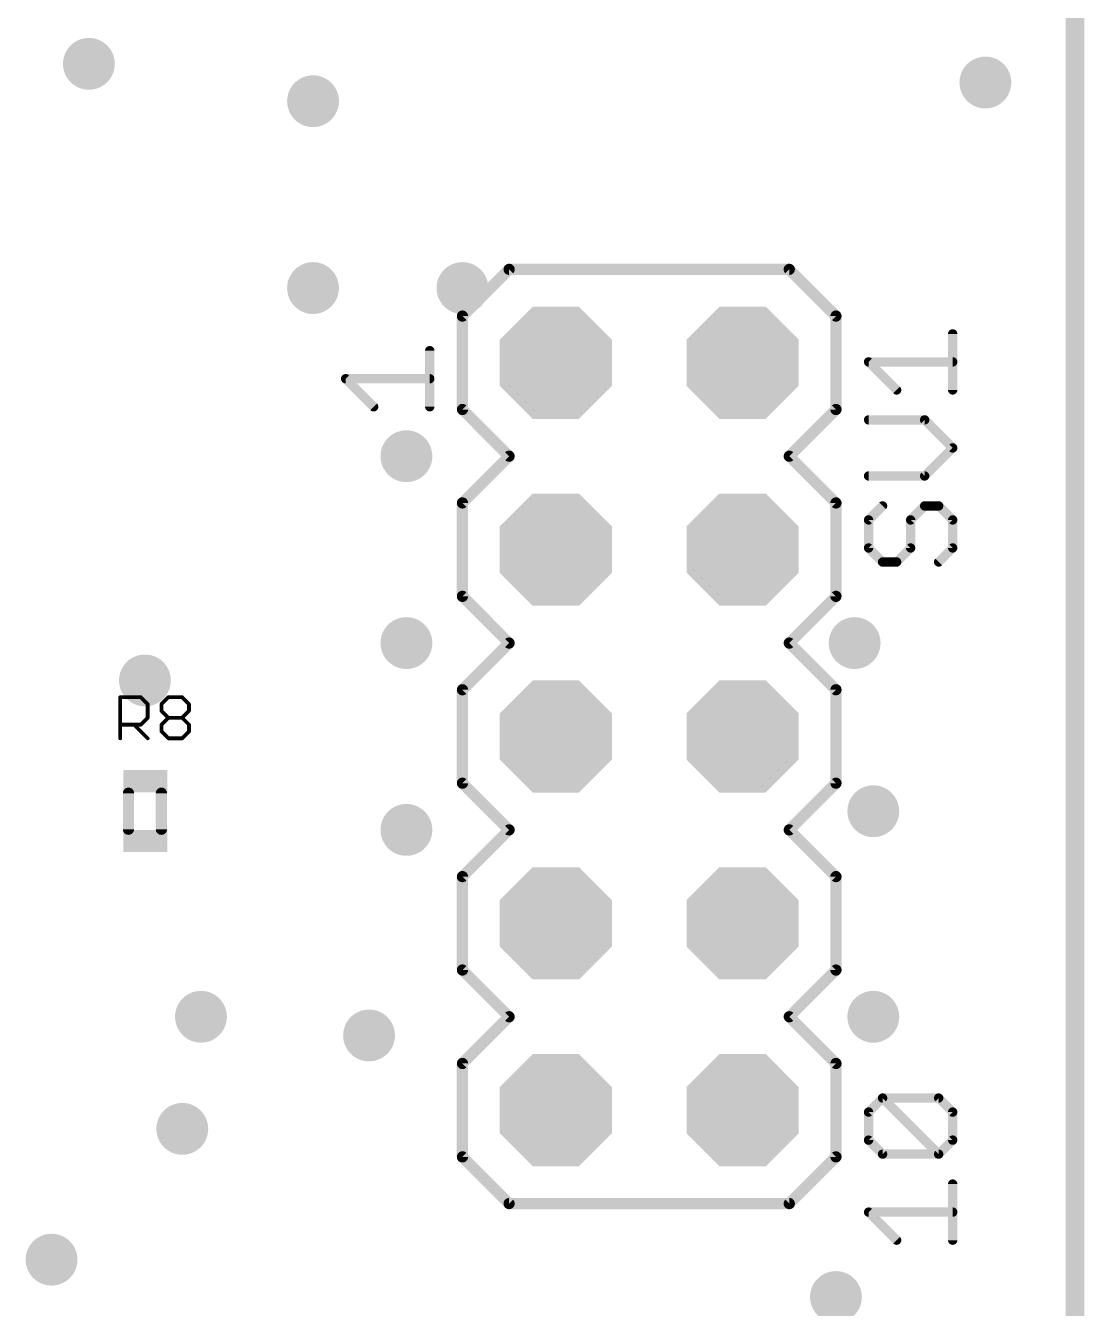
# Model space of a CAD drawing. Extents: x -2.4 to 65.5, y -2.3 to 59.9.
# Drawn here: x 50.57 to 64.97, y 24.99 to 42.43 of the extents above; entities that cross this region are included whole.
import ezdxf

# ---------------------------------------------------------------- set-up
doc = ezdxf.new("R2010")
doc.units = 0
for name, color, linetype in [('17', 94, 'CONTINUOUS'), ('18', 94, 'CONTINUOUS'), ('20', 178, 'CONTINUOUS'), ('21', 251, 'CONTINUOUS'), ('25', 251, 'CONTINUOUS'), ('51', 251, 'CONTINUOUS')]:
    doc.layers.add(name, color=color, linetype=linetype)

# ---------------------------------------------------------------- blocks, each defined once
blk = doc.blocks.new('RECT')
blk.add_solid([(-0.5, -0.5), (0.5, -0.5), (-0.5, 0.5), (0.5, 0.5)])
blk = doc.blocks.new('OCTAGONP')
at = {"const_width": 0.5}
blk.add_lwpolyline([(-0.25, -0.1036), (-0.25, 0.1036), (-0.1036, 0.25), (0.1036, 0.25), (0.25, 0.1036), (0.25, -0.1036), (0.1036, -0.25), (-0.1036, -0.25), (-0.25, -0.1036), (-0.25, 0.1036)], dxfattribs=at)
blk = doc.blocks.new('ROUNDV')
at = {"const_width": 0.5}
blk.add_lwpolyline([(0, -0.25, 1), (0, 0.25, 1), (0, -0.25)], format="xyb", dxfattribs=at)

msp = doc.modelspace()

# ---------------------------------------------------------------- linework, layer by layer
at = {"layer": '20', "const_width": 0.254}
msp.add_lwpolyline([(64.8462, 51.6128), (64.8462, 8.3058)], dxfattribs=at)
at = {"layer": '21'}
for points, const_width in [([(57.15, 39.116), (56.515, 38.481)], 0.1524), ([(60.96, 39.116), (57.15, 39.116)], 0.1524), ([(61.595, 38.481), (60.96, 39.116)], 0.1524), ([(56.515, 37.211), (56.515, 38.481)], 0.1524), ([(61.595, 38.481), (61.595, 37.211)], 0.1524), ([(56.0705, 37.2481), (56.0705, 38.0108)], 0.127), ([(55.3079, 37.2481), (54.9265, 37.6294)], 0.127), ([(54.9265, 37.6294), (56.0705, 37.6294)], 0.127), ([(57.15, 36.576), (56.515, 37.211)], 0.1524), ([(61.595, 37.211), (60.96, 36.576)], 0.1524), ([(56.515, 35.941), (57.15, 36.576)], 0.1524), ([(60.96, 36.576), (61.595, 35.941)], 0.1524), ([(56.515, 34.671), (56.515, 35.941)], 0.1524), ([(61.595, 35.941), (61.595, 34.671)], 0.1524), ([(57.15, 34.036), (56.515, 34.671)], 0.1524), ([(61.595, 34.671), (60.96, 34.036)], 0.1524), ([(56.515, 33.401), (57.15, 34.036)], 0.1524), ([(60.96, 34.036), (61.595, 33.401)], 0.1524), ([(56.515, 32.131), (56.515, 33.401)], 0.1524), ([(61.595, 33.401), (61.595, 32.131)], 0.1524), ([(57.15, 31.496), (56.515, 32.131)], 0.1524), ([(61.595, 32.131), (60.96, 31.496)], 0.1524), ([(57.15, 31.496), (56.515, 30.861)], 0.1524), ([(61.595, 30.861), (60.96, 31.496)], 0.1524), ([(56.515, 29.591), (56.515, 30.861)], 0.1524), ([(61.595, 30.861), (61.595, 29.591)], 0.1524), ([(57.15, 28.956), (56.515, 29.591)], 0.1524), ([(61.595, 29.591), (60.96, 28.956)], 0.1524), ([(56.515, 28.321), (57.15, 28.956)], 0.1524), ([(60.96, 28.956), (61.595, 28.321)], 0.1524), ([(56.515, 27.051), (56.515, 28.321)], 0.1524), ([(61.595, 28.321), (61.595, 27.051)], 0.1524), ([(62.0385, 27.6601), (62.2292, 27.8508)], 0.127), ([(62.2292, 27.8508), (62.9918, 27.8508)], 0.127), ([(62.9918, 27.0881), (62.2292, 27.8508)], 0.127), ([(62.9918, 27.8508), (63.1825, 27.6601)], 0.127), ([(62.0385, 27.2788), (62.0385, 27.6601)], 0.127), ([(63.1825, 27.6601), (63.1825, 27.2788)], 0.127), ([(62.2292, 27.0881), (62.0385, 27.2788)], 0.127), ([(63.1825, 27.2788), (62.9918, 27.0881)], 0.127), ([(57.15, 26.416), (56.515, 27.051)], 0.1524), ([(61.595, 27.051), (60.96, 26.416)], 0.1524), ([(62.9918, 27.0881), (62.2292, 27.0881)], 0.127), ([(63.1825, 25.9187), (63.1825, 26.6814)], 0.127), ([(60.96, 26.416), (57.15, 26.416)], 0.1524), ([(62.4199, 25.9187), (62.0385, 26.3)], 0.127), ([(62.0385, 26.3), (63.1825, 26.3)], 0.127)]:
    msp.add_lwpolyline(points, dxfattribs=dict(at, const_width=const_width))
for points, const_width in [([(57.15, 39.1541, 1), (57.15, 39.0779)], 0.0762), ([(57.1769, 39.0891, 1), (57.1231, 39.1429)], 0.0762), ([(60.9869, 39.1429, 1), (60.9331, 39.0891)], 0.0762), ([(60.96, 39.0779, 1), (60.96, 39.1541)], 0.0762), ([(56.5531, 38.481, 1), (56.4769, 38.481)], 0.0762), ([(56.4881, 38.5079, 1), (56.5419, 38.4541)], 0.0762), ([(61.6331, 38.481, 1), (61.5569, 38.481)], 0.0762), ([(61.5681, 38.4541, 1), (61.6219, 38.5079)], 0.0762), ([(56.1023, 38.0108, 1), (56.0388, 38.0108)], 0.0635), ([(54.9265, 37.6612, 1), (54.9265, 37.5977)], 0.0635), ([(54.949, 37.6519, 1), (54.9041, 37.607)], 0.0635), ([(56.0705, 37.5977, 1), (56.0705, 37.6612)], 0.0635), ([(55.2854, 37.2257, 1), (55.3303, 37.2706)], 0.0635), ([(56.0388, 37.2481, 1), (56.1023, 37.2481)], 0.0635), ([(56.4769, 37.211, 1), (56.5531, 37.211)], 0.0762), ([(56.5419, 37.2379, 1), (56.4881, 37.1841)], 0.0762), ([(61.5569, 37.211, 1), (61.6331, 37.211)], 0.0762), ([(61.6219, 37.1841, 1), (61.5681, 37.2379)], 0.0762), ([(57.1769, 36.5491, 1), (57.1231, 36.6029)], 0.0762), ([(57.1231, 36.5491, 1), (57.1769, 36.6029)], 0.0762), ([(60.9869, 36.6029, 1), (60.9331, 36.5491)], 0.0762), ([(60.9331, 36.6029, 1), (60.9869, 36.5491)], 0.0762), ([(56.5531, 35.941, 1), (56.4769, 35.941)], 0.0762), ([(56.4881, 35.9679, 1), (56.5419, 35.9141)], 0.0762), ([(61.6331, 35.941, 1), (61.5569, 35.941)], 0.0762), ([(61.5681, 35.9141, 1), (61.6219, 35.9679)], 0.0762), ([(56.4769, 34.671, 1), (56.5531, 34.671)], 0.0762), ([(56.5419, 34.6979, 1), (56.4881, 34.6441)], 0.0762), ([(61.5569, 34.671, 1), (61.6331, 34.671)], 0.0762), ([(61.6219, 34.6441, 1), (61.5681, 34.6979)], 0.0762), ([(57.1769, 34.0091, 1), (57.1231, 34.0629)], 0.0762), ([(57.1231, 34.0091, 1), (57.1769, 34.0629)], 0.0762), ([(60.9869, 34.0629, 1), (60.9331, 34.0091)], 0.0762), ([(60.9331, 34.0629, 1), (60.9869, 34.0091)], 0.0762), ([(56.5531, 33.401, 1), (56.4769, 33.401)], 0.0762), ([(56.4881, 33.4279, 1), (56.5419, 33.3741)], 0.0762), ([(61.6331, 33.401, 1), (61.5569, 33.401)], 0.0762), ([(61.5681, 33.3741, 1), (61.6219, 33.4279)], 0.0762), ([(56.4769, 32.131, 1), (56.5531, 32.131)], 0.0762), ([(56.5419, 32.1579, 1), (56.4881, 32.1041)], 0.0762), ([(61.5569, 32.131, 1), (61.6331, 32.131)], 0.0762), ([(61.6219, 32.1041, 1), (61.5681, 32.1579)], 0.0762), ([(57.1769, 31.4691, 1), (57.1231, 31.5229)], 0.0762), ([(60.9869, 31.5229, 1), (60.9331, 31.4691)], 0.0762), ([(57.1231, 31.4691, 1), (57.1769, 31.5229)], 0.0762), ([(60.9331, 31.5229, 1), (60.9869, 31.4691)], 0.0762), ([(56.5531, 30.861, 1), (56.4769, 30.861)], 0.0762), ([(56.4881, 30.8879, 1), (56.5419, 30.8341)], 0.0762), ([(61.6331, 30.861, 1), (61.5569, 30.861)], 0.0762), ([(61.5681, 30.8341, 1), (61.6219, 30.8879)], 0.0762), ([(56.5419, 29.6179, 1), (56.4881, 29.5641)], 0.0762), ([(61.6219, 29.5641, 1), (61.5681, 29.6179)], 0.0762), ([(56.4769, 29.591, 1), (56.5531, 29.591)], 0.0762), ([(61.5569, 29.591, 1), (61.6331, 29.591)], 0.0762), ([(57.1769, 28.9291, 1), (57.1231, 28.9829)], 0.0762), ([(57.1231, 28.9291, 1), (57.1769, 28.9829)], 0.0762), ([(60.9869, 28.9829, 1), (60.9331, 28.9291)], 0.0762), ([(60.9331, 28.9829, 1), (60.9869, 28.9291)], 0.0762), ([(56.5531, 28.321, 1), (56.4769, 28.321)], 0.0762), ([(56.4881, 28.3479, 1), (56.5419, 28.2941)], 0.0762), ([(61.6331, 28.321, 1), (61.5569, 28.321)], 0.0762), ([(61.5681, 28.2941, 1), (61.6219, 28.3479)], 0.0762), ([(62.2292, 27.8825, 1), (62.2292, 27.819)], 0.0635), ([(62.2516, 27.8732, 1), (62.2067, 27.8283)], 0.0635), ([(62.2516, 27.8283, 1), (62.2067, 27.8732)], 0.0635), ([(63.0143, 27.8732, 1), (62.9694, 27.8283)], 0.0635), ([(62.9918, 27.819, 1), (62.9918, 27.8825)], 0.0635), ([(62.0703, 27.6601, 1), (62.0068, 27.6601)], 0.0635), ([(62.0161, 27.6825, 1), (62.061, 27.6376)], 0.0635), ([(63.2143, 27.6601, 1), (63.1508, 27.6601)], 0.0635), ([(63.16, 27.6376, 1), (63.205, 27.6825)], 0.0635), ([(62.0068, 27.2788, 1), (62.0703, 27.2788)], 0.0635), ([(62.061, 27.3012, 1), (62.0161, 27.2563)], 0.0635), ([(63.1508, 27.2788, 1), (63.2143, 27.2788)], 0.0635), ([(63.205, 27.2563, 1), (63.16, 27.3012)], 0.0635), ([(56.4769, 27.051, 1), (56.5531, 27.051)], 0.0762), ([(56.5419, 27.0779, 1), (56.4881, 27.0241)], 0.0762), ([(61.5569, 27.051, 1), (61.6331, 27.051)], 0.0762), ([(61.6219, 27.0241, 1), (61.5681, 27.0779)], 0.0762), ([(62.2292, 27.1198, 1), (62.2292, 27.0564)], 0.0635), ([(62.2067, 27.0656, 1), (62.2516, 27.1106)], 0.0635), ([(62.9694, 27.1106, 1), (63.0143, 27.0656)], 0.0635), ([(62.9694, 27.0656, 1), (63.0143, 27.1106)], 0.0635), ([(62.9918, 27.0564, 1), (62.9918, 27.1198)], 0.0635), ([(63.2143, 26.6814, 1), (63.1508, 26.6814)], 0.0635), ([(57.15, 26.4541, 1), (57.15, 26.3779)], 0.0762), ([(57.1231, 26.3891, 1), (57.1769, 26.4429)], 0.0762), ([(60.9331, 26.4429, 1), (60.9869, 26.3891)], 0.0762), ([(60.96, 26.3779, 1), (60.96, 26.4541)], 0.0762), ([(62.0385, 26.3318, 1), (62.0385, 26.2683)], 0.0635), ([(62.061, 26.3225, 1), (62.0161, 26.2776)], 0.0635), ([(63.1825, 26.2683, 1), (63.1825, 26.3318)], 0.0635), ([(62.3974, 25.8963, 1), (62.4423, 25.9412)], 0.0635), ([(63.1508, 25.9187, 1), (63.2143, 25.9187)], 0.0635)]:
    msp.add_lwpolyline(points, format="xyb", dxfattribs=dict(at, const_width=const_width))
at = {"layer": '25'}
for points, const_width in [([(63.1825, 37.4767), (63.1825, 38.2393)], 0.127), ([(62.4199, 37.4767), (62.0385, 37.858)], 0.127), ([(62.0385, 37.858), (63.1825, 37.858)], 0.127), ([(62.8012, 37.0699), (62.0385, 37.0699)], 0.127), ([(63.1825, 36.6886), (62.8012, 37.0699)], 0.127), ([(62.8012, 36.3073), (63.1825, 36.6886)], 0.127), ([(62.0385, 36.3073), (62.8012, 36.3073)], 0.127), ([(62.2292, 35.9006), (62.0385, 35.7099)], 0.127), ([(62.6105, 35.7099), (62.8012, 35.9006)], 0.127), ([(62.8012, 35.9006), (62.9918, 35.9006)], 0.127), ([(62.9918, 35.9006), (63.1825, 35.7099)], 0.127), ([(62.0385, 35.7099), (62.0385, 35.3286)], 0.127), ([(62.6105, 35.3286), (62.6105, 35.7099)], 0.127), ([(63.1825, 35.7099), (63.1825, 35.3286)], 0.127), ([(62.0385, 35.3286), (62.2292, 35.1379)], 0.127), ([(62.4199, 35.1379), (62.6105, 35.3286)], 0.127), ([(63.1825, 35.3286), (62.9918, 35.1379)], 0.127), ([(62.2292, 35.1379), (62.4199, 35.1379)], 0.127), ([(51.8618, 32.7406), (51.8618, 33.2999)], 0.0508), ([(51.8618, 33.2999), (52.1414, 33.2999)], 0.0508), ([(52.1414, 33.2999), (52.2346, 33.2067)], 0.0508), ([(52.4231, 33.2067), (52.5163, 33.2999)], 0.0508), ([(52.5163, 33.2999), (52.7027, 33.2999)], 0.0508), ([(52.7027, 33.2999), (52.7959, 33.2067)], 0.0508), ([(52.2346, 33.2067), (52.2346, 33.0202)], 0.0508), ([(52.4231, 33.1135), (52.4231, 33.2067)], 0.0508), ([(52.5163, 33.0202), (52.4231, 33.1135)], 0.0508), ([(52.7959, 33.1135), (52.7027, 33.0202)], 0.0508), ([(52.7959, 33.2067), (52.7959, 33.1135)], 0.0508), ([(52.2346, 33.0202), (52.1414, 32.927)], 0.0508), ([(52.4231, 32.927), (52.5163, 33.0202)], 0.0508), ([(52.5163, 33.0202), (52.7027, 33.0202)], 0.0508), ([(52.7027, 33.0202), (52.7959, 32.927)], 0.0508), ([(52.1414, 32.927), (51.8618, 32.927)], 0.0508), ([(52.0482, 32.927), (52.2346, 32.7406)], 0.0508), ([(52.4231, 32.8338), (52.4231, 32.927)], 0.0508), ([(52.5163, 32.7406), (52.4231, 32.8338)], 0.0508), ([(52.7959, 32.8338), (52.7027, 32.7406)], 0.0508), ([(52.7959, 32.927), (52.7959, 32.8338)], 0.0508), ([(52.7027, 32.7406), (52.5163, 32.7406)], 0.0508)]:
    msp.add_lwpolyline(points, dxfattribs=dict(at, const_width=const_width))
for points, const_width in [([(63.2143, 38.2393, 1), (63.1508, 38.2393)], 0.0635), ([(62.0385, 37.8898, 1), (62.0385, 37.8263)], 0.0635), ([(62.061, 37.8805, 1), (62.0161, 37.8356)], 0.0635), ([(63.1825, 37.8263, 1), (63.1825, 37.8898)], 0.0635), ([(62.3974, 37.4542, 1), (62.4423, 37.4991)], 0.0635), ([(63.1508, 37.4767, 1), (63.2143, 37.4767)], 0.0635), ([(62.0385, 37.1017, 1), (62.0385, 37.0382)], 0.0635), ([(62.8236, 37.0924, 1), (62.7787, 37.0475)], 0.0635), ([(62.8012, 37.0382, 1), (62.8012, 37.1017)], 0.0635), ([(63.205, 36.6662, 1), (63.16, 36.7111)], 0.0635), ([(63.16, 36.6662, 1), (63.205, 36.7111)], 0.0635), ([(62.0385, 36.3391, 1), (62.0385, 36.2756)], 0.0635), ([(62.7787, 36.3298, 1), (62.8236, 36.2848)], 0.0635), ([(62.8012, 36.2756, 1), (62.8012, 36.3391)], 0.0635), ([(62.2516, 35.8781, 1), (62.2067, 35.923)], 0.0635), ([(62.8012, 35.9323, 1), (62.8012, 35.8688)], 0.0635), ([(62.8236, 35.8781, 1), (62.7787, 35.923)], 0.0635), ([(63.0143, 35.923, 1), (62.9694, 35.8781)], 0.0635), ([(62.9918, 35.8688, 1), (62.9918, 35.9323)], 0.0635), ([(62.0703, 35.7099, 1), (62.0068, 35.7099)], 0.0635), ([(62.0161, 35.7323, 1), (62.061, 35.6874)], 0.0635), ([(62.6423, 35.7099, 1), (62.5788, 35.7099)], 0.0635), ([(62.5881, 35.7323, 1), (62.633, 35.6874)], 0.0635), ([(63.2143, 35.7099, 1), (63.1508, 35.7099)], 0.0635), ([(63.16, 35.6874, 1), (63.205, 35.7323)], 0.0635), ([(62.0068, 35.3286, 1), (62.0703, 35.3286)], 0.0635), ([(62.061, 35.351, 1), (62.0161, 35.3061)], 0.0635), ([(62.5788, 35.3286, 1), (62.6423, 35.3286)], 0.0635), ([(62.633, 35.3061, 1), (62.5881, 35.351)], 0.0635), ([(63.1508, 35.3286, 1), (63.2143, 35.3286)], 0.0635), ([(63.205, 35.3061, 1), (63.16, 35.351)], 0.0635), ([(62.2292, 35.1697, 1), (62.2292, 35.1062)], 0.0635), ([(62.2067, 35.1155, 1), (62.2516, 35.1604)], 0.0635), ([(62.3974, 35.1604, 1), (62.4423, 35.1155)], 0.0635), ([(62.4199, 35.1062, 1), (62.4199, 35.1697)], 0.0635), ([(62.9694, 35.1604, 1), (63.0143, 35.1155)], 0.0635), ([(51.8745, 33.2999, 1), (51.8491, 33.2999)], 0.0254), ([(51.8618, 33.3126, 1), (51.8618, 33.2872)], 0.0254), ([(52.1504, 33.3089, 1), (52.1324, 33.2909)], 0.0254), ([(52.1414, 33.2872, 1), (52.1414, 33.3126)], 0.0254), ([(52.5163, 33.3126, 1), (52.5163, 33.2872)], 0.0254), ([(52.5253, 33.2909, 1), (52.5073, 33.3089)], 0.0254), ([(52.7117, 33.3089, 1), (52.6937, 33.2909)], 0.0254), ([(52.7027, 33.2872, 1), (52.7027, 33.3126)], 0.0254), ([(52.2473, 33.2067, 1), (52.2219, 33.2067)], 0.0254), ([(52.2256, 33.1977, 1), (52.2436, 33.2156)], 0.0254), ([(52.4358, 33.2067, 1), (52.4104, 33.2067)], 0.0254), ([(52.4141, 33.2156, 1), (52.4321, 33.1977)], 0.0254), ([(52.4321, 33.1224, 1), (52.4141, 33.1045)], 0.0254), ([(52.8086, 33.2067, 1), (52.7832, 33.2067)], 0.0254), ([(52.787, 33.1977, 1), (52.8049, 33.2156)], 0.0254), ([(52.8049, 33.1045, 1), (52.787, 33.1224)], 0.0254), ([(52.2219, 33.0202, 1), (52.2473, 33.0202)], 0.0254), ([(52.2436, 33.0113, 1), (52.2256, 33.0292)], 0.0254), ([(52.4104, 33.1135, 1), (52.4358, 33.1135)], 0.0254), ([(52.5163, 33.0329, 1), (52.5163, 33.0075)], 0.0254), ([(52.5253, 33.0113, 1), (52.5073, 33.0292)], 0.0254), ([(52.5073, 33.0113, 1), (52.5253, 33.0292)], 0.0254), ([(52.7117, 33.0292, 1), (52.6937, 33.0113)], 0.0254), ([(52.6937, 33.0292, 1), (52.7117, 33.0113)], 0.0254), ([(52.7027, 33.0075, 1), (52.7027, 33.0329)], 0.0254), ([(52.7832, 33.1135, 1), (52.8086, 33.1135)], 0.0254), ([(51.8618, 32.9397, 1), (51.8618, 32.9143)], 0.0254), ([(52.0572, 32.936, 1), (52.0392, 32.918)], 0.0254), ([(52.1324, 32.936, 1), (52.1504, 32.918)], 0.0254), ([(52.1414, 32.9143, 1), (52.1414, 32.9397)], 0.0254), ([(52.4358, 32.927, 1), (52.4104, 32.927)], 0.0254), ([(52.4141, 32.936, 1), (52.4321, 32.918)], 0.0254), ([(52.4321, 32.8428, 1), (52.4141, 32.8248)], 0.0254), ([(52.4104, 32.8338, 1), (52.4358, 32.8338)], 0.0254), ([(52.8086, 32.927, 1), (52.7832, 32.927)], 0.0254), ([(52.7832, 32.8338, 1), (52.8086, 32.8338)], 0.0254), ([(52.787, 32.918, 1), (52.8049, 32.936)], 0.0254), ([(52.8049, 32.8248, 1), (52.787, 32.8428)], 0.0254), ([(51.8491, 32.7406, 1), (51.8745, 32.7406)], 0.0254), ([(52.2256, 32.7316, 1), (52.2436, 32.7496)], 0.0254), ([(52.5163, 32.7533, 1), (52.5163, 32.7279)], 0.0254), ([(52.5073, 32.7316, 1), (52.5253, 32.7496)], 0.0254), ([(52.6937, 32.7496, 1), (52.7117, 32.7316)], 0.0254), ([(52.7027, 32.7279, 1), (52.7027, 32.7533)], 0.0254)]:
    msp.add_lwpolyline(points, format="xyb", dxfattribs=dict(at, const_width=const_width))
at = {"layer": '51', "const_width": 0.1524}
for points in [[(51.973, 31.505), (51.973, 31.995)], [(52.421, 31.995), (52.421, 31.505)]]:
    msp.add_lwpolyline(points, dxfattribs=at)
at = {"layer": '51', "const_width": 0.0762}
for points in [[(52.0111, 31.995, 1), (51.9349, 31.995)], [(52.4591, 31.995, 1), (52.3829, 31.995)], [(51.9349, 31.505, 1), (52.0111, 31.505)], [(52.3829, 31.505, 1), (52.4591, 31.505)]]:
    msp.add_lwpolyline(points, format="xyb", dxfattribs=at)

# ---------------------------------------------------------------- block references
at = {"layer": '17', "xscale": 1.524, "yscale": 1.524, "rotation": 270}
for p in [(57.785, 37.846), (57.785, 37.846), (60.325, 37.846), (60.325, 37.846), (57.785, 35.306), (57.785, 35.306), (60.325, 35.306), (60.325, 35.306), (57.785, 32.766), (57.785, 32.766), (60.325, 32.766), (60.325, 32.766), (57.785, 30.226), (57.785, 30.226), (60.325, 30.226), (60.325, 30.226), (57.785, 27.686), (57.785, 27.686), (60.325, 27.686), (60.325, 27.686)]:
    msp.add_blockref('OCTAGONP', p, dxfattribs=at)
at = {"layer": '18', "xscale": 0.7048, "yscale": 0.7048}
for p in [(51.435, 41.91), (63.627, 41.656), (54.483, 41.402), (54.483, 38.862), (56.515, 38.862), (55.753, 36.576), (55.753, 34.036), (61.849, 34.036), (52.197, 33.528), (62.103, 31.75), (55.753, 31.496), (52.959, 28.956), (62.103, 28.956), (55.245, 28.702), (52.705, 27.432), (50.927, 25.654), (61.595, 25.146)]:
    msp.add_blockref('ROUNDV', p, dxfattribs=at)
at = {"layer": '51'}
for p, xscale, yscale, rotation in [((57.785, 37.846), 0.508, 0.508, 270), ((60.325, 37.846), 0.508, 0.508, 270), ((57.785, 35.306), 0.508, 0.508, 270), ((60.325, 35.306), 0.508, 0.508, 270), ((57.785, 32.766), 0.508, 0.508, 270), ((60.325, 32.766), 0.508, 0.508, 270), ((52.2019, 32.1588), 0.3, 0.5999, 90), ((52.2019, 31.346), 0.3, 0.5999, 90), ((57.785, 30.226), 0.508, 0.508, 270), ((60.325, 30.226), 0.508, 0.508, 270), ((57.785, 27.686), 0.508, 0.508, 270), ((60.325, 27.686), 0.508, 0.508, 270)]:
    msp.add_blockref('RECT', p, dxfattribs=dict(at, xscale=xscale, yscale=yscale, rotation=rotation))

doc.saveas('drawing.dxf')
